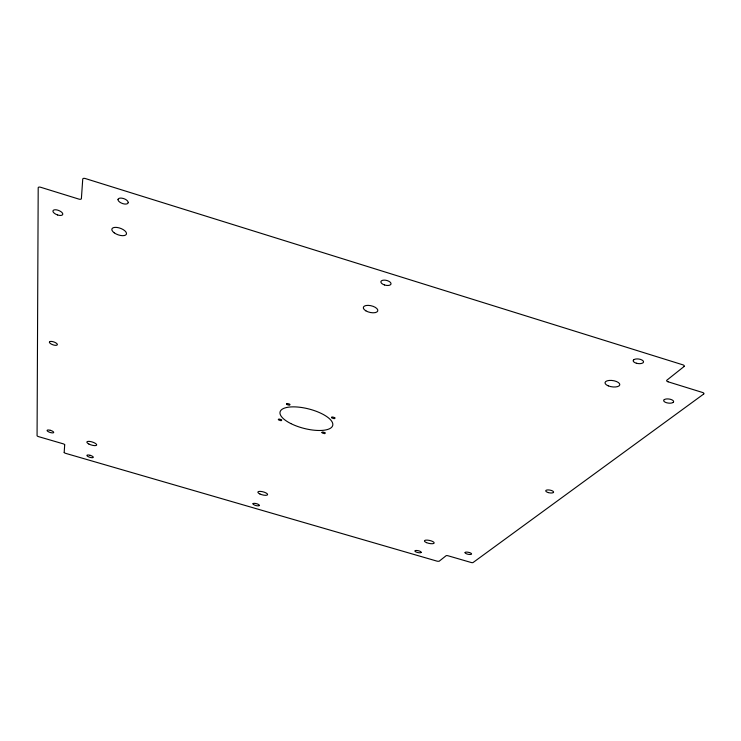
<?xml version="1.0" encoding="UTF-8"?>
<svg xmlns="http://www.w3.org/2000/svg" width="741" height="741" viewBox="0 0 741 741"><rect width="100%" height="100%" fill="white"/><g stroke="black" fill="none" stroke-linecap="round" stroke-linejoin="round"><path stroke-width="1.11" d="M64.18 452.418L64.699 444.776M118.023 199.375L117.995 199.607A5.344 2.51 20.1 0 0 122.58 203.534L123.015 203.692A5.344 2.51 20.1 0 0 128.184 202.765L128.239 202.552M253.014 503.732L253.061 503.648A3.242 0.973 14.8 0 1 256.534 503.695L256.812 503.76A3.242 0.973 14.8 0 1 259.285 505.464L259.304 505.464M259.257 505.547L259.285 505.51A3.242 0.973 14.8 0 1 255.793 505.501L255.515 505.427A3.242 0.973 14.8 0 1 253.042 503.741M421.083 552.517L421.12 552.49A3.214 0.945 12.6 0 0 419.045 550.924L418.776 550.841A3.214 0.945 12.6 0 0 415.053 550.72L414.988 550.748A3.214 0.945 12.6 0 0 417.044 552.351L417.294 552.425A3.214 0.945 12.6 0 0 421.027 552.545M633.722 359.746L633.536 359.913A5.187 2.288 7.5 0 0 636 363.09L636.389 363.229M684.073 366.517L666.872 380.189A2.529 1.084 7 0 0 668.076 381.782M465.144 552.425L465.237 552.351A3.316 0.991 11.9 0 1 469.183 552.49L469.461 552.564M673.013 402.52L673.208 402.372A4.983 2.056 7.3 0 0 670.994 399.482L670.614 399.353A4.983 2.056 7.3 0 0 664.279 399.621M703.672 394.055L473.054 562.539A1.612 0.472 11.8 0 1 471.026 562.456L448.092 555.787A1.602 0.472 12.2 0 0 446.11 555.722L439.08 561.289L437.301 561.224L65.745 453.381A1.63 0.482 17.4 0 1 64.198 452.418M90.096 455.307L90.374 455.391A3.316 0.991 17.1 0 1 93.292 457.225L93.301 457.317A3.316 0.991 17.1 0 1 90.115 457.373L89.837 457.299A3.316 0.991 17.1 0 1 86.919 455.465L86.91 455.372A3.316 0.991 17.1 0 1 90.096 455.317M50.277 430.289L50.573 430.382A3.446 1.047 17.8 0 1 53.685 432.346L53.704 432.401A3.446 1.047 17.8 0 1 50.49 432.559L50.203 432.475A3.446 1.047 17.8 0 1 47.091 430.521A3.446 1.047 17.8 0 1 50.277 430.308M548.396 492.608L548.071 492.506A3.974 1.38 10.3 0 1 545.96 490.431L546.052 490.329A3.974 1.38 10.3 0 1 550.933 490.338L551.258 490.431A3.974 1.38 10.3 0 1 553.37 492.515M57.557 214.955L57.993 215.085A5.178 2.288 21 0 0 62.753 214.232L62.79 214.038A5.178 2.288 21 0 0 58.159 210.296L57.724 210.138A5.178 2.288 21 0 0 52.972 211.009L52.926 211.204A5.178 2.288 21 0 0 57.566 214.936M668.058 381.791L702.551 392.48A2.538 1.056 6.5 0 1 703.644 394.045M384.449 284.933L384.875 285.072A5.15 2.445 13.3 0 0 390.766 284.414L390.905 284.238A5.15 2.445 13.3 0 0 387.441 280.682L387.015 280.533A5.15 2.445 13.3 0 0 381.133 281.2L380.985 281.385A5.15 2.445 13.3 0 0 384.468 284.924M118.06 199.394A5.344 2.51 20.1 0 1 123.228 198.468L123.673 198.588A5.344 2.51 20.1 0 1 128.212 202.552M636.408 363.22A5.187 2.288 7.5 0 0 642.929 362.831L643.151 362.682A5.187 2.288 7.5 0 0 640.715 359.496L640.307 359.357A5.187 2.288 7.5 0 0 633.759 359.765M672.985 402.502A4.983 2.056 7.3 0 1 666.687 402.752L666.27 402.65A4.983 2.056 7.3 0 1 664.093 399.76M553.249 492.608A3.974 1.38 10.3 0 1 548.405 492.598M469.451 552.564A3.316 0.991 11.9 0 1 471.443 554.166L471.369 554.24A3.316 0.991 11.9 0 1 467.432 554.101L467.154 554.027A3.316 0.991 11.9 0 1 465.172 552.425M64.68 444.767A1.658 0.5 17.5 0 0 63.115 443.794L38.68 436.671A1.677 0.5 17.8 0 1 37.069 435.671L38.199 187.779A2.64 1.186 21.8 0 1 40.746 187.297L78.805 199.079A2.621 1.204 21 0 0 81.39 198.588L82.742 179.081A2.695 1.269 21.2 0 1 85.437 178.572L682.878 364.831A2.612 1.139 6.6 0 1 684.045 366.508M49.425 342.194L49.425 342.259A4.14 1.491 18.9 0 0 53.176 344.871L53.519 344.982A4.14 1.491 18.9 0 0 57.335 344.621L57.363 344.491A4.14 1.491 18.9 0 0 53.621 341.879L53.269 341.758A4.14 1.491 18.9 0 0 49.452 342.138L49.425 342.194M278.366 419.406L278.514 419.758A2.112 0.769 14.8 0 0 278.922 420.082L280.802 420.638A2.112 0.769 14.8 0 0 281.395 420.619L281.737 419.971A2.112 0.769 14.8 0 0 281.33 419.656L279.44 419.091A2.112 0.769 14.8 0 0 278.857 419.11L278.366 419.406M286.517 403.891L286.665 404.262A2.186 0.815 14.8 0 0 287.082 404.605L289.027 405.179A2.186 0.815 14.8 0 0 289.638 405.151L290.009 404.466A2.186 0.815 14.8 0 0 289.592 404.132L287.647 403.549A2.186 0.815 14.8 0 0 287.036 403.576L286.554 403.836M321.937 432.383L322.057 432.725A2.103 0.76 14.1 0 0 322.446 433.04L324.317 433.587A2.103 0.76 14.1 0 0 324.919 433.578L325.318 432.948A2.103 0.76 14.1 0 0 324.929 432.633L323.057 432.077A2.103 0.76 14.1 0 0 322.455 432.096L322.011 432.272M331.514 417.35L331.635 417.711A2.177 0.815 13.9 0 0 332.033 418.044L333.959 418.619A2.177 0.815 13.9 0 0 334.589 418.6L335.08 418.007A2.177 0.815 13.9 0 0 334.617 417.6L332.69 417.026A2.177 0.815 13.9 0 0 332.061 417.044L331.514 417.35M259.887 493.978A5.039 1.556 14.7 0 0 267.603 494.655A5.039 1.556 14.7 0 0 260.73 491.413A5.039 1.556 14.7 0 0 259.887 493.978M365.869 310.831A7.429 3.381 13.6 0 0 377.715 311.053A7.429 3.381 13.6 0 0 368.12 305.366A7.429 3.381 13.6 0 0 365.869 310.831M426.52 542.634A5.002 1.51 12.4 0 0 434.17 543.005A5.002 1.51 12.4 0 0 427.168 540.106A5.002 1.51 12.4 0 0 426.52 542.634M608.315 385.876A7.466 3.168 8.3 0 0 619.8 384.774A7.466 3.168 8.3 0 0 609.111 380.448A7.466 3.168 8.3 0 0 608.315 385.876M88.809 443.989A5.159 1.584 17.2 0 0 96.682 445.054A5.159 1.584 17.2 0 0 89.8 441.432A5.159 1.584 17.2 0 0 88.809 443.989M114.262 232.85A7.697 3.455 19.7 0 0 126.359 234.267A7.697 3.455 19.7 0 0 116.911 227.441A7.697 3.455 19.7 0 0 114.262 232.85M290.824 423.565A27.185 10.013 14.4 0 0 332.69 425.538A27.185 10.013 14.4 0 0 295.659 406.911A27.185 10.013 14.4 0 0 290.824 423.565"/></g></svg>
